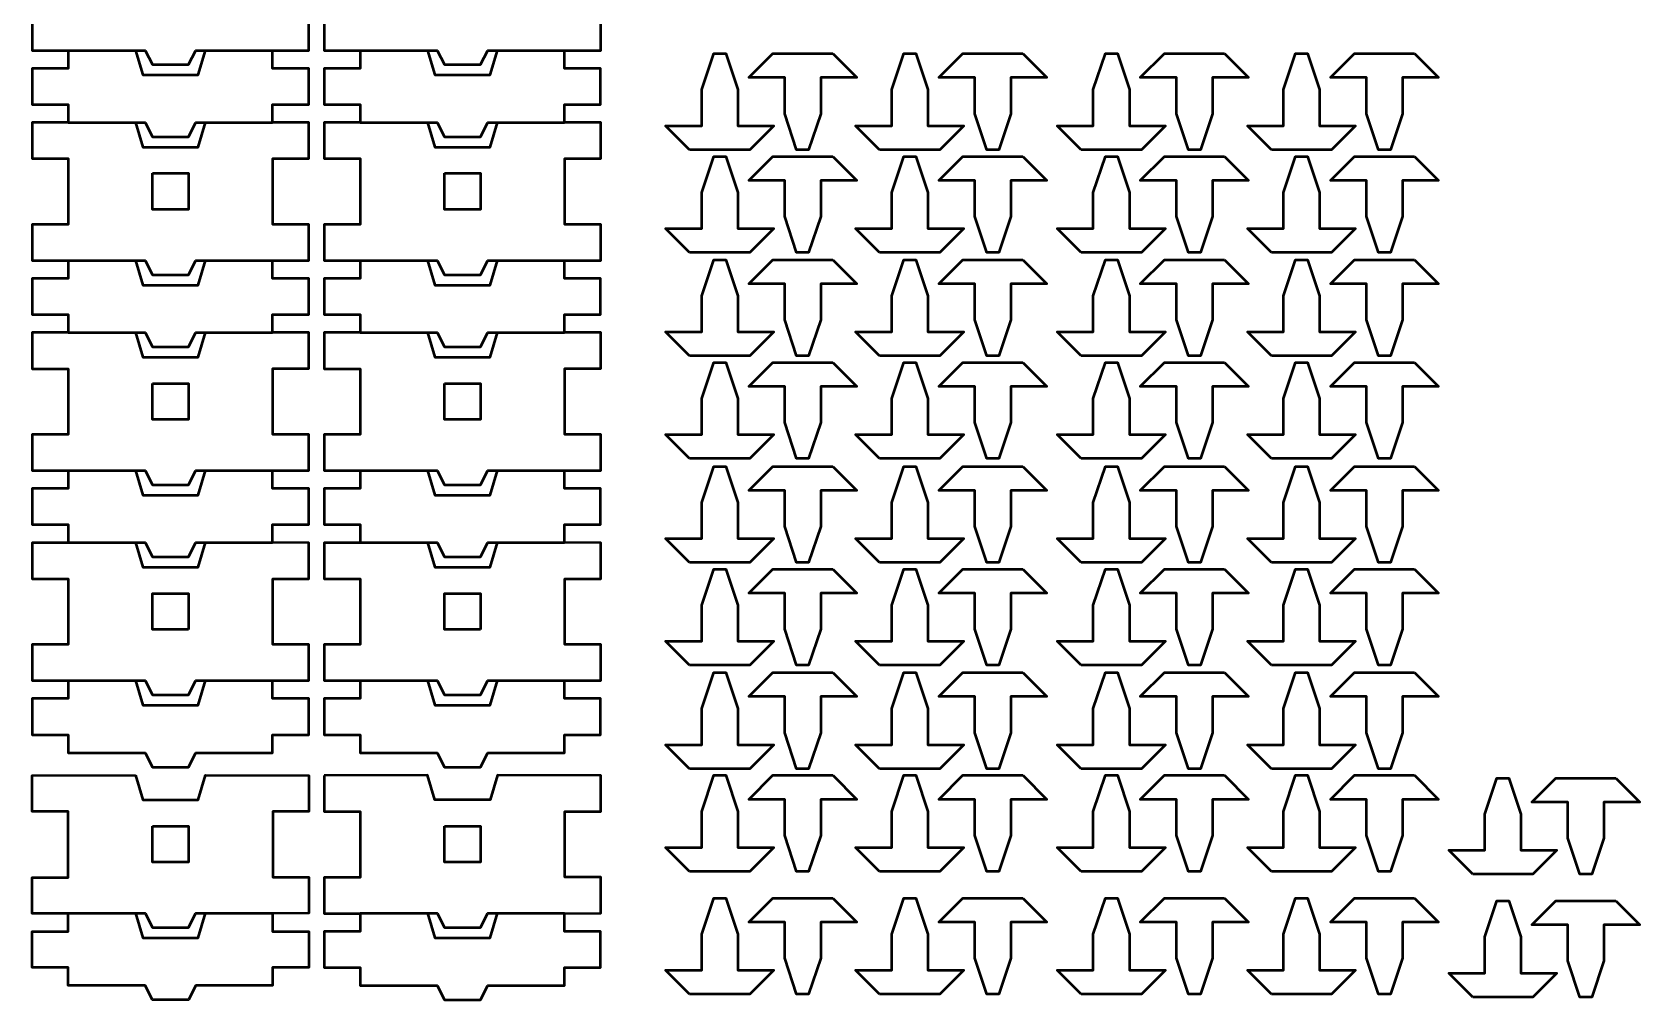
# Model space of a CAD drawing. Header units: inches. Extents: x 589 to 2016, y -1839 to -951.
# Drawn here: x 1153.5 to 1287.3, y -1700 to -1619.5 of the extents above; entities that cross this region are included whole.
import ezdxf

# ---------------------------------------------------------------- set-up
doc = ezdxf.new("R2010")
doc.units = ezdxf.units.IN
doc.header["$MEASUREMENT"] = 0
doc.layers.add('Layer 1', color=7, linetype='Continuous')

# ---------------------------------------------------------------- blocks, each defined once
blk = doc.blocks.new('block 67')
at = {"layer": 'Layer 1', "color": 18, "lineweight": 50, "true_color": 0x010101}
for points in [[(1256.6, -1629.25), (1254.6, -1627.25), (1257.6, -1627.25), (1257.6, -1624.25), (1258.6, -1621.25), (1259.59, -1621.25), (1260.59, -1624.25), (1260.59, -1627.25), (1263.59, -1627.25), (1261.59, -1629.25), (1256.6, -1629.25)], [(1268.51, -1621.25), (1270.51, -1623.25), (1267.51, -1623.25), (1267.51, -1626.25), (1266.5, -1629.25), (1265.51, -1629.25), (1264.51, -1626.25), (1264.51, -1623.25), (1261.51, -1623.25), (1263.51, -1621.25), (1268.51, -1621.25)], [(1256.6, -1637.8), (1254.6, -1635.8), (1257.6, -1635.8), (1257.6, -1632.8), (1258.6, -1629.8), (1259.59, -1629.8), (1260.59, -1632.8), (1260.59, -1635.8), (1263.59, -1635.8), (1261.59, -1637.8), (1256.6, -1637.8)], [(1268.51, -1629.8), (1270.51, -1631.8), (1267.51, -1631.8), (1267.51, -1634.8), (1266.5, -1637.8), (1265.51, -1637.8), (1264.51, -1634.8), (1264.51, -1631.8), (1261.51, -1631.8), (1263.51, -1629.8), (1268.51, -1629.8)], [(1256.6, -1646.41), (1254.6, -1644.41), (1257.6, -1644.41), (1257.6, -1641.41), (1258.6, -1638.41), (1259.59, -1638.41), (1260.59, -1641.41), (1260.59, -1644.41), (1263.59, -1644.41), (1261.59, -1646.41), (1256.6, -1646.41)], [(1268.51, -1638.41), (1270.51, -1640.41), (1267.51, -1640.41), (1267.51, -1643.41), (1266.5, -1646.41), (1265.51, -1646.41), (1264.51, -1643.41), (1264.51, -1640.41), (1261.51, -1640.41), (1263.51, -1638.41), (1268.51, -1638.41)], [(1256.6, -1654.95), (1254.6, -1652.95), (1257.6, -1652.95), (1257.6, -1649.95), (1258.6, -1646.95), (1259.59, -1646.95), (1260.59, -1649.95), (1260.59, -1652.95), (1263.59, -1652.95), (1261.59, -1654.95), (1256.6, -1654.95)], [(1268.51, -1646.95), (1270.51, -1648.95), (1267.51, -1648.95), (1267.51, -1651.95), (1266.5, -1654.95), (1265.51, -1654.95), (1264.51, -1651.95), (1264.51, -1648.95), (1261.51, -1648.95), (1263.51, -1646.95), (1268.51, -1646.95)], [(1256.6, -1663.6), (1254.6, -1661.6), (1257.6, -1661.6), (1257.6, -1658.6), (1258.6, -1655.6), (1259.59, -1655.6), (1260.59, -1658.6), (1260.59, -1661.6), (1263.59, -1661.6), (1261.59, -1663.6), (1256.6, -1663.6)], [(1268.51, -1655.6), (1270.51, -1657.6), (1267.51, -1657.6), (1267.51, -1660.6), (1266.5, -1663.6), (1265.51, -1663.6), (1264.51, -1660.6), (1264.51, -1657.6), (1261.51, -1657.6), (1263.51, -1655.6), (1268.51, -1655.6)], [(1256.6, -1672.15), (1254.6, -1670.15), (1257.6, -1670.15), (1257.6, -1667.15), (1258.6, -1664.15), (1259.59, -1664.15), (1260.59, -1667.15), (1260.59, -1670.15), (1263.59, -1670.15), (1261.59, -1672.15), (1256.6, -1672.15)], [(1268.51, -1664.15), (1270.51, -1666.15), (1267.51, -1666.15), (1267.51, -1669.15), (1266.5, -1672.15), (1265.51, -1672.15), (1264.51, -1669.15), (1264.51, -1666.15), (1261.51, -1666.15), (1263.51, -1664.15), (1268.51, -1664.15)], [(1256.6, -1680.76), (1254.6, -1678.76), (1257.6, -1678.76), (1257.6, -1675.76), (1258.6, -1672.76), (1259.59, -1672.76), (1260.59, -1675.76), (1260.59, -1678.76), (1263.59, -1678.76), (1261.59, -1680.76), (1256.6, -1680.76)], [(1268.51, -1672.76), (1270.51, -1674.76), (1267.51, -1674.76), (1267.51, -1677.76), (1266.5, -1680.76), (1265.51, -1680.76), (1264.51, -1677.76), (1264.51, -1674.76), (1261.51, -1674.76), (1263.51, -1672.76), (1268.51, -1672.76)], [(1256.6, -1689.31), (1254.6, -1687.31), (1257.6, -1687.31), (1257.6, -1684.31), (1258.6, -1681.31), (1259.59, -1681.31), (1260.59, -1684.31), (1260.59, -1687.31), (1263.59, -1687.31), (1261.59, -1689.31), (1256.6, -1689.31)], [(1268.51, -1681.31), (1270.51, -1683.31), (1267.51, -1683.31), (1267.51, -1686.31), (1266.5, -1689.31), (1265.51, -1689.31), (1264.51, -1686.31), (1264.51, -1683.31), (1261.51, -1683.31), (1263.51, -1681.31), (1268.51, -1681.31)], [(1273.35, -1689.54), (1271.35, -1687.54), (1274.35, -1687.54), (1274.35, -1684.54), (1275.35, -1681.54), (1276.35, -1681.54), (1277.35, -1684.54), (1277.35, -1687.54), (1280.34, -1687.54), (1278.35, -1689.54), (1273.35, -1689.54)], [(1285.26, -1681.54), (1287.26, -1683.54), (1284.26, -1683.54), (1284.26, -1686.54), (1283.26, -1689.54), (1282.26, -1689.54), (1281.26, -1686.54), (1281.26, -1683.54), (1278.26, -1683.54), (1280.26, -1681.54), (1285.26, -1681.54)], [(1256.6, -1699.53), (1254.6, -1697.53), (1257.6, -1697.53), (1257.6, -1694.53), (1258.6, -1691.53), (1259.59, -1691.53), (1260.59, -1694.53), (1260.59, -1697.53), (1263.59, -1697.53), (1261.59, -1699.53), (1256.6, -1699.53)], [(1268.51, -1691.53), (1270.51, -1693.53), (1267.51, -1693.53), (1267.51, -1696.53), (1266.5, -1699.53), (1265.51, -1699.53), (1264.51, -1696.53), (1264.51, -1693.53), (1261.51, -1693.53), (1263.51, -1691.53), (1268.51, -1691.53)], [(1273.35, -1699.76), (1271.35, -1697.76), (1274.35, -1697.76), (1274.35, -1694.76), (1275.35, -1691.76), (1276.35, -1691.76), (1277.35, -1694.76), (1277.35, -1697.76), (1280.34, -1697.76), (1278.35, -1699.76), (1273.35, -1699.76)], [(1285.26, -1691.76), (1287.26, -1693.76), (1284.26, -1693.76), (1284.26, -1696.76), (1283.26, -1699.76), (1282.26, -1699.76), (1281.26, -1696.76), (1281.26, -1693.76), (1278.26, -1693.76), (1280.26, -1691.76), (1285.26, -1691.76)]]:
    blk.add_lwpolyline(points, dxfattribs=at)
blk = doc.blocks.new('block 68')
at = {"layer": 'Layer 1', "color": 18, "lineweight": 50, "true_color": 0x010101}
for points in [[(1240.78, -1629.25), (1238.78, -1627.25), (1241.78, -1627.25), (1241.78, -1624.25), (1242.78, -1621.25), (1243.78, -1621.25), (1244.78, -1624.25), (1244.78, -1627.25), (1247.78, -1627.25), (1245.78, -1629.25), (1240.78, -1629.25)], [(1252.69, -1621.25), (1254.69, -1623.25), (1251.69, -1623.25), (1251.69, -1626.25), (1250.69, -1629.25), (1249.69, -1629.25), (1248.69, -1626.25), (1248.69, -1623.25), (1245.69, -1623.25), (1247.69, -1621.25), (1252.69, -1621.25)], [(1240.78, -1637.8), (1238.78, -1635.8), (1241.78, -1635.8), (1241.78, -1632.8), (1242.78, -1629.8), (1243.78, -1629.8), (1244.78, -1632.8), (1244.78, -1635.8), (1247.78, -1635.8), (1245.78, -1637.8), (1240.78, -1637.8)], [(1252.69, -1629.8), (1254.69, -1631.8), (1251.69, -1631.8), (1251.69, -1634.8), (1250.69, -1637.8), (1249.69, -1637.8), (1248.69, -1634.8), (1248.69, -1631.8), (1245.69, -1631.8), (1247.69, -1629.8), (1252.69, -1629.8)], [(1240.78, -1646.41), (1238.78, -1644.41), (1241.78, -1644.41), (1241.78, -1641.41), (1242.78, -1638.41), (1243.78, -1638.41), (1244.78, -1641.41), (1244.78, -1644.41), (1247.78, -1644.41), (1245.78, -1646.41), (1240.78, -1646.41)], [(1252.69, -1638.41), (1254.69, -1640.41), (1251.69, -1640.41), (1251.69, -1643.41), (1250.69, -1646.41), (1249.69, -1646.41), (1248.69, -1643.41), (1248.69, -1640.41), (1245.69, -1640.41), (1247.69, -1638.41), (1252.69, -1638.41)], [(1240.78, -1654.95), (1238.78, -1652.95), (1241.78, -1652.95), (1241.78, -1649.95), (1242.78, -1646.95), (1243.78, -1646.95), (1244.78, -1649.95), (1244.78, -1652.95), (1247.78, -1652.95), (1245.78, -1654.95), (1240.78, -1654.95)], [(1252.69, -1646.95), (1254.69, -1648.95), (1251.69, -1648.95), (1251.69, -1651.95), (1250.69, -1654.95), (1249.69, -1654.95), (1248.69, -1651.95), (1248.69, -1648.95), (1245.69, -1648.95), (1247.69, -1646.95), (1252.69, -1646.95)], [(1240.78, -1663.6), (1238.78, -1661.6), (1241.78, -1661.6), (1241.78, -1658.6), (1242.78, -1655.6), (1243.78, -1655.6), (1244.78, -1658.6), (1244.78, -1661.6), (1247.78, -1661.6), (1245.78, -1663.6), (1240.78, -1663.6)], [(1252.69, -1655.6), (1254.69, -1657.6), (1251.69, -1657.6), (1251.69, -1660.6), (1250.69, -1663.6), (1249.69, -1663.6), (1248.69, -1660.6), (1248.69, -1657.6), (1245.69, -1657.6), (1247.69, -1655.6), (1252.69, -1655.6)], [(1240.78, -1672.15), (1238.78, -1670.15), (1241.78, -1670.15), (1241.78, -1667.15), (1242.78, -1664.15), (1243.78, -1664.15), (1244.78, -1667.15), (1244.78, -1670.15), (1247.78, -1670.15), (1245.78, -1672.15), (1240.78, -1672.15)], [(1252.69, -1664.15), (1254.69, -1666.15), (1251.69, -1666.15), (1251.69, -1669.15), (1250.69, -1672.15), (1249.69, -1672.15), (1248.69, -1669.15), (1248.69, -1666.15), (1245.69, -1666.15), (1247.69, -1664.15), (1252.69, -1664.15)], [(1240.78, -1680.76), (1238.78, -1678.76), (1241.78, -1678.76), (1241.78, -1675.76), (1242.78, -1672.76), (1243.78, -1672.76), (1244.78, -1675.76), (1244.78, -1678.76), (1247.78, -1678.76), (1245.78, -1680.76), (1240.78, -1680.76)], [(1252.69, -1672.76), (1254.69, -1674.76), (1251.69, -1674.76), (1251.69, -1677.76), (1250.69, -1680.76), (1249.69, -1680.76), (1248.69, -1677.76), (1248.69, -1674.76), (1245.69, -1674.76), (1247.69, -1672.76), (1252.69, -1672.76)], [(1240.78, -1689.31), (1238.78, -1687.31), (1241.78, -1687.31), (1241.78, -1684.31), (1242.78, -1681.31), (1243.78, -1681.31), (1244.78, -1684.31), (1244.78, -1687.31), (1247.78, -1687.31), (1245.78, -1689.31), (1240.78, -1689.31)], [(1252.69, -1681.31), (1254.69, -1683.31), (1251.69, -1683.31), (1251.69, -1686.31), (1250.69, -1689.31), (1249.69, -1689.31), (1248.69, -1686.31), (1248.69, -1683.31), (1245.69, -1683.31), (1247.69, -1681.31), (1252.69, -1681.31)], [(1240.78, -1699.53), (1238.78, -1697.53), (1241.78, -1697.53), (1241.78, -1694.53), (1242.78, -1691.53), (1243.78, -1691.53), (1244.78, -1694.53), (1244.78, -1697.53), (1247.78, -1697.53), (1245.78, -1699.53), (1240.78, -1699.53)], [(1252.69, -1691.53), (1254.69, -1693.53), (1251.69, -1693.53), (1251.69, -1696.53), (1250.69, -1699.53), (1249.69, -1699.53), (1248.69, -1696.53), (1248.69, -1693.53), (1245.69, -1693.53), (1247.69, -1691.53), (1252.69, -1691.53)]]:
    blk.add_lwpolyline(points, dxfattribs=at)
blk = doc.blocks.new('block 69')
at = {"layer": 'Layer 1', "color": 18, "lineweight": 50, "true_color": 0x010101}
for points in [[(1224, -1629.25), (1222, -1627.25), (1225, -1627.25), (1225, -1624.25), (1226, -1621.25), (1227, -1621.25), (1228, -1624.25), (1228, -1627.25), (1231, -1627.25), (1229, -1629.25), (1224, -1629.25)], [(1235.91, -1621.25), (1237.91, -1623.25), (1234.91, -1623.25), (1234.91, -1626.25), (1233.91, -1629.25), (1232.91, -1629.25), (1231.91, -1626.25), (1231.91, -1623.25), (1228.91, -1623.25), (1230.91, -1621.25), (1235.91, -1621.25)], [(1224, -1637.8), (1222, -1635.8), (1225, -1635.8), (1225, -1632.8), (1226, -1629.8), (1227, -1629.8), (1228, -1632.8), (1228, -1635.8), (1231, -1635.8), (1229, -1637.8), (1224, -1637.8)], [(1235.91, -1629.8), (1237.91, -1631.8), (1234.91, -1631.8), (1234.91, -1634.8), (1233.91, -1637.8), (1232.91, -1637.8), (1231.91, -1634.8), (1231.91, -1631.8), (1228.91, -1631.8), (1230.91, -1629.8), (1235.91, -1629.8)], [(1224, -1646.41), (1222, -1644.41), (1225, -1644.41), (1225, -1641.41), (1226, -1638.41), (1227, -1638.41), (1228, -1641.41), (1228, -1644.41), (1231, -1644.41), (1229, -1646.41), (1224, -1646.41)], [(1235.91, -1638.41), (1237.91, -1640.41), (1234.91, -1640.41), (1234.91, -1643.41), (1233.91, -1646.41), (1232.91, -1646.41), (1231.91, -1643.41), (1231.91, -1640.41), (1228.91, -1640.41), (1230.91, -1638.41), (1235.91, -1638.41)], [(1224, -1654.95), (1222, -1652.95), (1225, -1652.95), (1225, -1649.95), (1226, -1646.95), (1227, -1646.95), (1228, -1649.95), (1228, -1652.95), (1231, -1652.95), (1229, -1654.95), (1224, -1654.95)], [(1235.91, -1646.95), (1237.91, -1648.95), (1234.91, -1648.95), (1234.91, -1651.95), (1233.91, -1654.95), (1232.91, -1654.95), (1231.91, -1651.95), (1231.91, -1648.95), (1228.91, -1648.95), (1230.91, -1646.95), (1235.91, -1646.95)], [(1224, -1663.6), (1222, -1661.6), (1225, -1661.6), (1225, -1658.6), (1226, -1655.6), (1227, -1655.6), (1228, -1658.6), (1228, -1661.6), (1231, -1661.6), (1229, -1663.6), (1224, -1663.6)], [(1235.91, -1655.6), (1237.91, -1657.6), (1234.91, -1657.6), (1234.91, -1660.6), (1233.91, -1663.6), (1232.91, -1663.6), (1231.91, -1660.6), (1231.91, -1657.6), (1228.91, -1657.6), (1230.91, -1655.6), (1235.91, -1655.6)], [(1224, -1672.15), (1222, -1670.15), (1225, -1670.15), (1225, -1667.15), (1226, -1664.15), (1227, -1664.15), (1228, -1667.15), (1228, -1670.15), (1231, -1670.15), (1229, -1672.15), (1224, -1672.15)], [(1235.91, -1664.15), (1237.91, -1666.15), (1234.91, -1666.15), (1234.91, -1669.15), (1233.91, -1672.15), (1232.91, -1672.15), (1231.91, -1669.15), (1231.91, -1666.15), (1228.91, -1666.15), (1230.91, -1664.15), (1235.91, -1664.15)], [(1224, -1680.76), (1222, -1678.76), (1225, -1678.76), (1225, -1675.76), (1226, -1672.76), (1227, -1672.76), (1228, -1675.76), (1228, -1678.76), (1231, -1678.76), (1229, -1680.76), (1224, -1680.76)], [(1235.91, -1672.76), (1237.91, -1674.76), (1234.91, -1674.76), (1234.91, -1677.76), (1233.91, -1680.76), (1232.91, -1680.76), (1231.91, -1677.76), (1231.91, -1674.76), (1228.91, -1674.76), (1230.91, -1672.76), (1235.91, -1672.76)], [(1224, -1689.31), (1222, -1687.31), (1225, -1687.31), (1225, -1684.31), (1226, -1681.31), (1227, -1681.31), (1228, -1684.31), (1228, -1687.31), (1231, -1687.31), (1229, -1689.31), (1224, -1689.31)], [(1235.91, -1681.31), (1237.91, -1683.31), (1234.91, -1683.31), (1234.91, -1686.31), (1233.91, -1689.31), (1232.91, -1689.31), (1231.91, -1686.31), (1231.91, -1683.31), (1228.91, -1683.31), (1230.91, -1681.31), (1235.91, -1681.31)], [(1224, -1699.53), (1222, -1697.53), (1225, -1697.53), (1225, -1694.53), (1226, -1691.53), (1227, -1691.53), (1228, -1694.53), (1228, -1697.53), (1231, -1697.53), (1229, -1699.53), (1224, -1699.53)], [(1235.91, -1691.53), (1237.91, -1693.53), (1234.91, -1693.53), (1234.91, -1696.53), (1233.91, -1699.53), (1232.91, -1699.53), (1231.91, -1696.53), (1231.91, -1693.53), (1228.91, -1693.53), (1230.91, -1691.53), (1235.91, -1691.53)]]:
    blk.add_lwpolyline(points, dxfattribs=at)
blk = doc.blocks.new('block 70')
at = {"layer": 'Layer 1', "color": 18, "lineweight": 50, "true_color": 0x010101}
for points in [[(1208.19, -1629.25), (1206.19, -1627.25), (1209.19, -1627.25), (1209.19, -1624.25), (1210.19, -1621.25), (1211.19, -1621.25), (1212.19, -1624.25), (1212.19, -1627.25), (1215.18, -1627.25), (1213.19, -1629.25), (1208.19, -1629.25)], [(1220.1, -1621.25), (1222.1, -1623.25), (1219.1, -1623.25), (1219.1, -1626.25), (1218.09, -1629.25), (1217.09, -1629.25), (1216.1, -1626.25), (1216.1, -1623.25), (1213.1, -1623.25), (1215.1, -1621.25), (1220.1, -1621.25)], [(1208.19, -1637.8), (1206.19, -1635.8), (1209.19, -1635.8), (1209.19, -1632.8), (1210.19, -1629.8), (1211.19, -1629.8), (1212.19, -1632.8), (1212.19, -1635.8), (1215.18, -1635.8), (1213.19, -1637.8), (1208.19, -1637.8)], [(1220.1, -1629.8), (1222.1, -1631.8), (1219.1, -1631.8), (1219.1, -1634.8), (1218.09, -1637.8), (1217.09, -1637.8), (1216.1, -1634.8), (1216.1, -1631.8), (1213.1, -1631.8), (1215.1, -1629.8), (1220.1, -1629.8)], [(1208.19, -1646.41), (1206.19, -1644.41), (1209.19, -1644.41), (1209.19, -1641.41), (1210.19, -1638.41), (1211.19, -1638.41), (1212.19, -1641.41), (1212.19, -1644.41), (1215.18, -1644.41), (1213.19, -1646.41), (1208.19, -1646.41)], [(1220.1, -1638.41), (1222.1, -1640.41), (1219.1, -1640.41), (1219.1, -1643.41), (1218.09, -1646.41), (1217.09, -1646.41), (1216.1, -1643.41), (1216.1, -1640.41), (1213.1, -1640.41), (1215.1, -1638.41), (1220.1, -1638.41)], [(1208.19, -1654.95), (1206.19, -1652.95), (1209.19, -1652.95), (1209.19, -1649.95), (1210.19, -1646.95), (1211.19, -1646.95), (1212.19, -1649.95), (1212.19, -1652.95), (1215.18, -1652.95), (1213.19, -1654.95), (1208.19, -1654.95)], [(1220.1, -1646.95), (1222.1, -1648.95), (1219.1, -1648.95), (1219.1, -1651.95), (1218.09, -1654.95), (1217.09, -1654.95), (1216.1, -1651.95), (1216.1, -1648.95), (1213.1, -1648.95), (1215.1, -1646.95), (1220.1, -1646.95)], [(1208.19, -1663.6), (1206.19, -1661.6), (1209.19, -1661.6), (1209.19, -1658.6), (1210.19, -1655.6), (1211.19, -1655.6), (1212.19, -1658.6), (1212.19, -1661.6), (1215.18, -1661.6), (1213.19, -1663.6), (1208.19, -1663.6)], [(1220.1, -1655.6), (1222.1, -1657.6), (1219.1, -1657.6), (1219.1, -1660.6), (1218.09, -1663.6), (1217.09, -1663.6), (1216.1, -1660.6), (1216.1, -1657.6), (1213.1, -1657.6), (1215.1, -1655.6), (1220.1, -1655.6)], [(1208.19, -1672.15), (1206.19, -1670.15), (1209.19, -1670.15), (1209.19, -1667.15), (1210.19, -1664.15), (1211.19, -1664.15), (1212.19, -1667.15), (1212.19, -1670.15), (1215.18, -1670.15), (1213.19, -1672.15), (1208.19, -1672.15)], [(1220.1, -1664.15), (1222.1, -1666.15), (1219.1, -1666.15), (1219.1, -1669.15), (1218.09, -1672.15), (1217.09, -1672.15), (1216.1, -1669.15), (1216.1, -1666.15), (1213.1, -1666.15), (1215.1, -1664.15), (1220.1, -1664.15)], [(1208.19, -1680.76), (1206.19, -1678.76), (1209.19, -1678.76), (1209.19, -1675.76), (1210.19, -1672.76), (1211.19, -1672.76), (1212.19, -1675.76), (1212.19, -1678.76), (1215.18, -1678.76), (1213.19, -1680.76), (1208.19, -1680.76)], [(1220.1, -1672.76), (1222.1, -1674.76), (1219.1, -1674.76), (1219.1, -1677.76), (1218.09, -1680.76), (1217.09, -1680.76), (1216.1, -1677.76), (1216.1, -1674.76), (1213.1, -1674.76), (1215.1, -1672.76), (1220.1, -1672.76)], [(1208.19, -1689.31), (1206.19, -1687.31), (1209.19, -1687.31), (1209.19, -1684.31), (1210.19, -1681.31), (1211.19, -1681.31), (1212.19, -1684.31), (1212.19, -1687.31), (1215.18, -1687.31), (1213.19, -1689.31), (1208.19, -1689.31)], [(1220.1, -1681.31), (1222.1, -1683.31), (1219.1, -1683.31), (1219.1, -1686.31), (1218.09, -1689.31), (1217.09, -1689.31), (1216.1, -1686.31), (1216.1, -1683.31), (1213.1, -1683.31), (1215.1, -1681.31), (1220.1, -1681.31)], [(1208.19, -1699.53), (1206.19, -1697.53), (1209.19, -1697.53), (1209.19, -1694.53), (1210.19, -1691.53), (1211.19, -1691.53), (1212.19, -1694.53), (1212.19, -1697.53), (1215.18, -1697.53), (1213.19, -1699.53), (1208.19, -1699.53)], [(1220.1, -1691.53), (1222.1, -1693.53), (1219.1, -1693.53), (1219.1, -1696.53), (1218.09, -1699.53), (1217.09, -1699.53), (1216.1, -1696.53), (1216.1, -1693.53), (1213.1, -1693.53), (1215.1, -1691.53), (1220.1, -1691.53)]]:
    blk.add_lwpolyline(points, dxfattribs=at)
blk = doc.blocks.new('block 83')
at = {"layer": 'Layer 1', "color": 98, "lineweight": 50, "true_color": 0x020302}
for points in [[(1153.48, -1617.98), (1153.48, -1620.98), (1156.48, -1620.98), (1156.48, -1622.49), (1153.48, -1622.49), (1153.48, -1625.49), (1156.48, -1625.49), (1156.48, -1626.99), (1153.48, -1626.99), (1153.48, -1629.99), (1156.48, -1629.99), (1156.48, -1635.46), (1153.48, -1635.46), (1153.48, -1638.46), (1156.48, -1638.46), (1156.48, -1639.97), (1153.48, -1639.97), (1153.48, -1642.97), (1156.48, -1642.97), (1156.48, -1644.47), (1153.48, -1644.47), (1153.48, -1647.47), (1156.48, -1647.47), (1156.48, -1652.95), (1153.48, -1652.95), (1153.48, -1655.95), (1156.48, -1655.95), (1156.48, -1657.45), (1153.48, -1657.45), (1153.48, -1660.45), (1156.48, -1660.45), (1156.48, -1661.95), (1153.48, -1661.95), (1153.48, -1664.96), (1156.48, -1664.96), (1156.48, -1670.43), (1153.48, -1670.43), (1153.48, -1673.43), (1156.48, -1673.43), (1156.48, -1674.93), (1153.48, -1674.93), (1153.48, -1677.93), (1156.48, -1677.93), (1156.48, -1679.43), (1162.08, -1679.43), (1162.88, -1679.43), (1163.49, -1680.63), (1166.49, -1680.63), (1167.1, -1679.43), (1167.9, -1679.43), (1173.49, -1679.43), (1173.49, -1677.93), (1176.49, -1677.93), (1176.49, -1674.93), (1173.49, -1674.93), (1173.49, -1673.43), (1176.5, -1673.43), (1176.5, -1670.43), (1173.5, -1670.43), (1173.5, -1664.95), (1176.5, -1664.95), (1176.5, -1661.95), (1173.49, -1661.94), (1173.49, -1660.45), (1176.49, -1660.45), (1176.49, -1657.45), (1173.49, -1657.45), (1173.49, -1655.95), (1176.5, -1655.94), (1176.5, -1652.94), (1173.5, -1652.94), (1173.5, -1647.46), (1176.5, -1647.46), (1176.5, -1644.46), (1173.49, -1644.46), (1173.49, -1642.96), (1176.49, -1642.96), (1176.49, -1639.96), (1173.49, -1639.96), (1173.49, -1638.46), (1176.5, -1638.46), (1176.5, -1635.46), (1173.5, -1635.46), (1173.5, -1629.98), (1176.5, -1629.98), (1176.5, -1626.98), (1173.49, -1626.98), (1173.49, -1625.48), (1176.49, -1625.48), (1176.49, -1622.48), (1173.49, -1622.48), (1173.49, -1620.98), (1176.5, -1620.98), (1176.5, -1617.98)], [(1156.48, -1620.98), (1162.08, -1620.98), (1162.69, -1623.03), (1167.29, -1623.03), (1167.9, -1620.98), (1173.49, -1620.98)], [(1162.08, -1620.98), (1162.88, -1620.98), (1163.49, -1622.17), (1166.49, -1622.17), (1167.1, -1620.98), (1167.9, -1620.98)], [(1156.48, -1626.98), (1162.08, -1626.98), (1162.69, -1629.03), (1167.29, -1629.03), (1167.9, -1626.98), (1173.49, -1626.98)], [(1162.08, -1626.98), (1162.88, -1626.98), (1163.49, -1628.17), (1166.49, -1628.17), (1167.1, -1626.98), (1167.9, -1626.98)], [(1163.49, -1631.21), (1166.49, -1631.21), (1166.49, -1634.21), (1163.49, -1634.21), (1163.49, -1631.21)], [(1156.48, -1638.46), (1162.08, -1638.46), (1162.69, -1640.51), (1167.29, -1640.51), (1167.9, -1638.46), (1173.49, -1638.46)], [(1162.08, -1638.46), (1162.88, -1638.46), (1163.49, -1639.65), (1166.49, -1639.65), (1167.1, -1638.46), (1167.9, -1638.46)], [(1156.48, -1644.46), (1162.08, -1644.46), (1162.69, -1646.51), (1167.29, -1646.51), (1167.9, -1644.46), (1173.49, -1644.46)], [(1162.08, -1644.46), (1162.88, -1644.46), (1163.49, -1645.65), (1166.49, -1645.65), (1167.1, -1644.46), (1167.9, -1644.46)], [(1163.49, -1648.69), (1166.49, -1648.69), (1166.49, -1651.69), (1163.49, -1651.69), (1163.49, -1648.69)], [(1156.48, -1655.93), (1162.08, -1655.93), (1162.69, -1657.99), (1167.29, -1657.99), (1167.9, -1655.93), (1173.49, -1655.93)], [(1162.08, -1655.93), (1162.88, -1655.93), (1163.49, -1657.13), (1166.49, -1657.13), (1167.1, -1655.93), (1167.9, -1655.93)], [(1162.08, -1661.94), (1162.88, -1661.94), (1163.49, -1663.14), (1166.49, -1663.14), (1167.1, -1661.94), (1167.9, -1661.94)], [(1166.49, -1669.17), (1163.49, -1669.17), (1163.49, -1666.17), (1166.49, -1666.17), (1166.49, -1669.17)]]:
    blk.add_lwpolyline(points, dxfattribs=at)
blk = doc.blocks.new('block 82')
at = {"layer": 'Layer 1', "color": 98, "lineweight": 50, "true_color": 0x020302}
for points in [[(1156.48, -1661.94), (1162.08, -1661.94), (1162.69, -1663.99), (1167.29, -1663.99), (1167.9, -1661.94), (1173.49, -1661.94)], [(1156.48, -1673.42), (1162.08, -1673.42), (1162.69, -1675.47), (1167.29, -1675.47), (1167.9, -1673.42), (1173.49, -1673.42)], [(1162.08, -1673.42), (1162.88, -1673.42), (1163.49, -1674.62), (1166.49, -1674.62), (1167.1, -1673.42), (1167.9, -1673.42)]]:
    blk.add_lwpolyline(points, dxfattribs=at)
at = {"layer": 'Layer 1'}
blk.add_blockref('block 83', (0, 0), dxfattribs=at)
blk = doc.blocks.new('block 85')
at = {"layer": 'Layer 1', "color": 98, "lineweight": 50, "true_color": 0x020302}
for points in [[(1177.78, -1617.98), (1177.78, -1620.98), (1180.78, -1620.98), (1180.77, -1622.49), (1177.77, -1622.49), (1177.77, -1625.49), (1180.77, -1625.49), (1180.77, -1626.99), (1177.78, -1626.99), (1177.78, -1629.99), (1180.78, -1629.99), (1180.78, -1635.46), (1177.78, -1635.46), (1177.78, -1638.46), (1180.78, -1638.46), (1180.77, -1639.97), (1177.77, -1639.97), (1177.77, -1642.97), (1180.77, -1642.97), (1180.77, -1644.47), (1177.78, -1644.47), (1177.78, -1647.47), (1180.78, -1647.47), (1180.78, -1652.95), (1177.78, -1652.95), (1177.78, -1655.95), (1180.78, -1655.95), (1180.77, -1657.45), (1177.77, -1657.45), (1177.77, -1660.45), (1180.77, -1660.45), (1180.77, -1661.95), (1177.78, -1661.95), (1177.78, -1664.96), (1180.78, -1664.96), (1180.78, -1670.43), (1177.77, -1670.43), (1177.77, -1673.43), (1180.77, -1673.43), (1180.77, -1674.93), (1177.77, -1674.93), (1177.77, -1677.93), (1180.77, -1677.93), (1180.77, -1679.43), (1186.37, -1679.43), (1187.17, -1679.43), (1187.78, -1680.63), (1190.78, -1680.63), (1191.39, -1679.43), (1192.19, -1679.43), (1197.78, -1679.43), (1197.78, -1677.93), (1200.78, -1677.93), (1200.78, -1674.93), (1197.78, -1674.93), (1197.78, -1673.43), (1200.79, -1673.43), (1200.79, -1670.43), (1197.79, -1670.43), (1197.79, -1664.95), (1200.79, -1664.95), (1200.79, -1661.95), (1197.78, -1661.94), (1197.78, -1660.45), (1200.78, -1660.45), (1200.78, -1657.45), (1197.78, -1657.45), (1197.78, -1655.95), (1200.79, -1655.94), (1200.79, -1652.94), (1197.79, -1652.94), (1197.79, -1647.46), (1200.79, -1647.46), (1200.79, -1644.46), (1197.78, -1644.46), (1197.78, -1642.96), (1200.78, -1642.96), (1200.78, -1639.96), (1197.78, -1639.96), (1197.78, -1638.46), (1200.79, -1638.46), (1200.79, -1635.46), (1197.79, -1635.46), (1197.79, -1629.98), (1200.79, -1629.98), (1200.79, -1626.98), (1197.78, -1626.98), (1197.78, -1625.48), (1200.78, -1625.48), (1200.78, -1622.48), (1197.78, -1622.48), (1197.78, -1620.98), (1200.79, -1620.98), (1200.79, -1617.98)], [(1180.78, -1620.98), (1186.37, -1620.98), (1186.98, -1623.03), (1191.59, -1623.03), (1192.19, -1620.98), (1197.78, -1620.98)], [(1186.37, -1620.98), (1187.18, -1620.98), (1187.78, -1622.17), (1190.78, -1622.17), (1191.39, -1620.98), (1192.19, -1620.98)], [(1180.78, -1626.98), (1186.37, -1626.98), (1186.98, -1629.03), (1191.59, -1629.03), (1192.19, -1626.98), (1197.78, -1626.98)], [(1186.37, -1626.98), (1187.18, -1626.98), (1187.78, -1628.17), (1190.78, -1628.17), (1191.39, -1626.98), (1192.19, -1626.98)], [(1187.78, -1631.21), (1190.78, -1631.21), (1190.78, -1634.21), (1187.78, -1634.21), (1187.78, -1631.21)], [(1180.78, -1638.46), (1186.37, -1638.46), (1186.98, -1640.51), (1191.59, -1640.51), (1192.19, -1638.46), (1197.78, -1638.46)], [(1186.37, -1638.46), (1187.18, -1638.46), (1187.78, -1639.65), (1190.78, -1639.65), (1191.39, -1638.46), (1192.19, -1638.46)], [(1180.78, -1644.46), (1186.37, -1644.46), (1186.98, -1646.51), (1191.59, -1646.51), (1192.19, -1644.46), (1197.78, -1644.46)], [(1186.37, -1644.46), (1187.18, -1644.46), (1187.78, -1645.65), (1190.78, -1645.65), (1191.39, -1644.46), (1192.19, -1644.46)], [(1187.78, -1648.69), (1190.78, -1648.69), (1190.78, -1651.69), (1187.78, -1651.69), (1187.78, -1648.69)], [(1180.78, -1655.93), (1186.37, -1655.93), (1186.98, -1657.99), (1191.59, -1657.99), (1192.19, -1655.93), (1197.78, -1655.93)], [(1186.37, -1655.93), (1187.18, -1655.93), (1187.78, -1657.13), (1190.78, -1657.13), (1191.39, -1655.93), (1192.19, -1655.93)], [(1186.37, -1661.94), (1187.18, -1661.94), (1187.78, -1663.14), (1190.78, -1663.14), (1191.39, -1661.94), (1192.19, -1661.94)], [(1190.78, -1669.17), (1187.78, -1669.17), (1187.78, -1666.17), (1190.78, -1666.17), (1190.78, -1669.17)]]:
    blk.add_lwpolyline(points, dxfattribs=at)
blk = doc.blocks.new('block 84')
at = {"layer": 'Layer 1', "color": 98, "lineweight": 50, "true_color": 0x020302}
for points in [[(1180.77, -1661.94), (1186.37, -1661.94), (1186.98, -1663.99), (1191.58, -1663.99), (1192.19, -1661.94), (1197.78, -1661.94)], [(1180.77, -1673.42), (1186.37, -1673.42), (1186.98, -1675.47), (1191.58, -1675.47), (1192.19, -1673.42), (1197.78, -1673.42)], [(1186.37, -1673.42), (1187.17, -1673.42), (1187.78, -1674.62), (1190.78, -1674.62), (1191.39, -1673.42), (1192.19, -1673.42)]]:
    blk.add_lwpolyline(points, dxfattribs=at)
at = {"layer": 'Layer 1'}
blk.add_blockref('block 85', (0, 0), dxfattribs=at)

msp = doc.modelspace()

# ---------------------------------------------------------------- linework, layer by layer
at = {"layer": 'Layer 1', "color": 98, "lineweight": 50, "true_color": 0x020302}
for points in [[(1162.08, -1681.31), (1162.69, -1683.36), (1167.29, -1683.36), (1167.9, -1681.31), (1176.5, -1681.32), (1176.5, -1684.32), (1173.5, -1684.32), (1173.5, -1689.79), (1176.5, -1689.79), (1176.5, -1692.79), (1173.49, -1692.8), (1173.49, -1694.3), (1176.49, -1694.3), (1176.49, -1697.3), (1173.49, -1697.3), (1173.49, -1698.8), (1167.9, -1698.8), (1167.1, -1698.8), (1166.49, -1699.99), (1163.49, -1699.99), (1162.88, -1698.8), (1162.08, -1698.8), (1156.48, -1698.8), (1156.48, -1697.3), (1153.48, -1697.3), (1153.48, -1694.3), (1156.48, -1694.3), (1156.48, -1692.8), (1153.48, -1692.8), (1153.48, -1689.8), (1156.48, -1689.8), (1156.48, -1684.32), (1153.48, -1684.32), (1153.48, -1681.32), (1162.08, -1681.31)], [(1177.78, -1681.32), (1177.78, -1684.32), (1180.78, -1684.32), (1180.78, -1689.8), (1177.77, -1689.8), (1177.77, -1692.8), (1180.77, -1692.8), (1180.77, -1694.3), (1177.77, -1694.3), (1177.77, -1697.3), (1180.77, -1697.3), (1180.77, -1698.8), (1186.37, -1698.8), (1187.17, -1698.8), (1187.78, -1699.99), (1190.78, -1699.99), (1191.39, -1698.8), (1192.19, -1698.8), (1197.78, -1698.8), (1197.78, -1697.3), (1200.78, -1697.3), (1200.78, -1694.3), (1197.78, -1694.3), (1197.78, -1692.8), (1200.79, -1692.79), (1200.79, -1689.79), (1197.79, -1689.79), (1197.79, -1684.32), (1200.79, -1684.32), (1200.79, -1681.32), (1192.19, -1681.31), (1191.58, -1683.36), (1186.98, -1683.36), (1186.37, -1681.31), (1177.78, -1681.32)], [(1163.49, -1685.54), (1166.49, -1685.54), (1166.49, -1688.54), (1163.49, -1688.54), (1163.49, -1685.54)], [(1187.78, -1685.54), (1190.78, -1685.54), (1190.78, -1688.54), (1187.78, -1688.54), (1187.78, -1685.54)], [(1156.48, -1692.79), (1162.08, -1692.79), (1162.69, -1694.84), (1167.29, -1694.84), (1167.9, -1692.79), (1173.49, -1692.79)], [(1162.08, -1692.79), (1162.88, -1692.79), (1163.49, -1693.98), (1166.49, -1693.98), (1167.1, -1692.79), (1167.9, -1692.79)], [(1180.77, -1692.79), (1186.37, -1692.79), (1186.98, -1694.84), (1191.58, -1694.84), (1192.19, -1692.79), (1197.78, -1692.79)], [(1186.37, -1692.79), (1187.17, -1692.79), (1187.78, -1693.98), (1190.78, -1693.98), (1191.39, -1692.79), (1192.19, -1692.79)]]:
    msp.add_lwpolyline(points, dxfattribs=at)

# ---------------------------------------------------------------- block references
at = {"layer": 'Layer 1'}
for name in ['block 82', 'block 84', 'block 70', 'block 69', 'block 68', 'block 67']:
    msp.add_blockref(name, (0, 0), dxfattribs=at)

doc.saveas('drawing.dxf')
